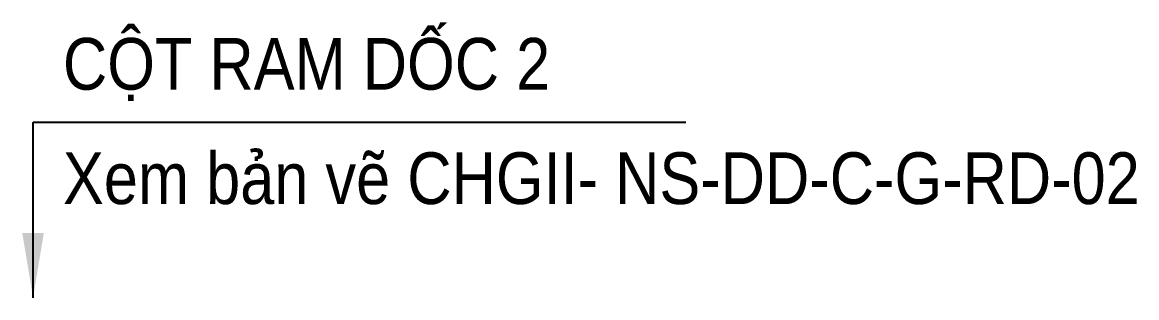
# Model space of a CAD drawing. Header units: millimetres. Extents: x -3973692 to -2843767, y 592734 to 838475.
# Drawn here: x -3874892 to -3864105, y 788531 to 791193 of the extents above; entities that cross this region are included whole.
import ezdxf
from ezdxf.enums import TextEntityAlignment as Align

# ---------------------------------------------------------------- set-up
doc = ezdxf.new("R2010")
doc.units = ezdxf.units.MM
doc.header["$MEASUREMENT"] = 0
doc.layers.get('0').update_dxf_attribs({"lineweight": 9})
doc.layers.get('Defpoints').update_dxf_attribs({"color": 10, "lineweight": 0})
doc.styles.add('arial', font='arial.ttf', dxfattribs={"width": 0.85})
doc.dimstyles.new('RHE_50', dxfattribs={"dimscale": 50, "dimtxt": 2.5, "dimasz": 1, "dimexe": 0, "dimexo": 0, "dimgap": 0.75, "dimtad": 1, "dimdec": 0, "dimzin": 9, "dimdsep": 46, "dimtxsty": 'arial', "dimblk1": 'DIMDOT', "dimblk2": 'DIMDOT', "dimsah": 1, "dimcen": 2, "dimdle": 3, "dimclre": 8, "dimclrt": 2, "dimadec": 0, "dimazin": 0, "dimtfac": 1, "dimtdec": 0, "dimtix": 1, "dimtmove": 2, "dimatfit": 3, "dimldrblk": 'DIMPIJL', "dimfxl": 1, "dimtvp": 1.8, "dimtolj": 1, "dimtzin": 0, "dimarcsym": 0})

# ---------------------------------------------------------------- blocks, each defined once
blk = doc.blocks.new('DIMDOT')
for p, q in [((0, -1), (0, 1)), ((1, 0), (-1, 0))]:
    blk.add_line(p, q)
at = {"const_width": 0.5}
blk.add_lwpolyline([(-0.25, 0, 1), (0.25, 0, 1)], format="xyb", close=True, dxfattribs=at)
blk = doc.blocks.new('DIMPIJL')
at = {"linetype": 'ByBlock'}
blk.add_solid([(-2.5, 0.417), (-2.5, -0.417), (0, 0)], dxfattribs=at)

msp = doc.modelspace()

# ---------------------------------------------------------------- texts
at = {"layer": 'Defpoints', "ltscale": 1500, "style": 'arial', "width": 0.85}
for s, p in [('CỘT RAM DỐC 2', (-3874499, 791042.3)), ('Xem bản vẽ CHGII- NS-DD-C-G-RD-02', (-3874499, 789936.4))]:
    msp.add_text(s, height=500, dxfattribs=at).set_placement(p, align=Align.TOP_LEFT)

# ---------------------------------------------------------------- leaders
at = {"layer": 'Defpoints', "color": 1}
msp.add_leader([(-3874788.3, 788531.4), (-3874788.3, 790227.1), (-3868468.7, 790227.1)], dimstyle='RHE_50', override={"dimasz": 5}, dxfattribs=at)

doc.saveas('drawing.dxf')
